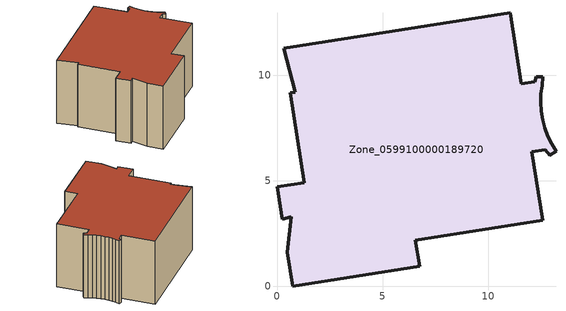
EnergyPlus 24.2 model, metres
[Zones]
Zone_0599100000189720
 floor ground (C_G): 11.57,9.6 12.22,9.7 12.29,9.94 12.59,9.93 12.56,9.51 12.51,9.12 12.5,8.71 12.52,8.3 12.59,7.9 12.69,7.5 12.83,7.12 13.01,6.75 13.22,6.4 12.93,6.21 12.72,6.47 12.08,6.37 12.58,3.13 6.55,2.19 6.77,0.94 0.74,0 0.49,1.6 0.68,3.29 0.24,3.18 0,4.71 1.28,4.91 0.62,9.16 0.86,9.19 0.32,11.29 11.05,12.96 z0
 wall outside (C_F): 0.74,0 6.77,0.94 6.55,2.19 12.58,3.13 12.08,6.37 12.72,6.47 12.93,6.21 13.22,6.4 13.01,6.75 12.83,7.12 12.69,7.5 12.59,7.9 12.52,8.3 12.5,8.71 12.51,9.12 12.56,9.51 12.59,9.93 12.29,9.94 12.22,9.7 11.57,9.6 11.05,12.96 0.32,11.29 0.86,9.19 0.62,9.16 1.28,4.91 0,4.71 0.24,3.18 0.68,3.29 0.49,1.6 0.74,0 z0:6.92
 roof outside (C_R): 11.57,9.6 11.05,12.96 0.32,11.29 0.86,9.19 0.62,9.16 1.28,4.91 0,4.71 0.24,3.18 0.68,3.29 0.49,1.6 0.74,0 6.77,0.94 6.55,2.19 12.58,3.13 12.08,6.37 12.72,6.47 12.93,6.21 13.22,6.4 13.01,6.75 12.83,7.12 12.69,7.5 12.59,7.9 12.52,8.3 12.5,8.71 12.51,9.12 12.56,9.51 12.59,9.93 12.29,9.94 12.22,9.7 z6.92
[BUILDING]
Pand.0599100000189720: North Axis=0; Terrain=City; Loads Convergence Tolerance Value=0.04; Temperature Convergence Tolerance Value=0.4; Solar Distribution=FullExterior; Maximum Number of Warmup Days=25; Minimum Number of Warmup Days=1
[Site:Location]
Rotterdam.The.Hague.AP_ZH_NLD Design_Conditions: Latitude=51.96; Longitude=4.45; Time Zone=1; Elevation=-4.5
[SITE:GROUNDTEMPERATURE:BUILDINGSURFACE]
18, 18, 18, 18, 18, 18, 18, 18, 18, 18, 18, 18
[MATERIAL] Thermal Absorptance=0.9; Solar Absorptance=0.7; Visible Absorptance=0.7
Name | Roughness | Thickness | Conductivity | Density | Specific Heat
G.D.1992-2005 | MediumSmooth | 0.15 | 0.06 | 540 | 1210
F.D.1992-2005 | Rough | 0.3 | 0.12 | 1920 | 840
R.D.1992-2005 | MediumRough | 0.2 | 0.08 | 1500 | 1000
[CONSTRUCTION]
C_G: G.D.1992-2005
C_F: F.D.1992-2005
C_R: R.D.1992-2005
[ZONE]
Zone_0599100000189720: Type=1; Multiplier=1; Ceiling Height=Autocalculate; Volume=Autocalculate; Floor Area=autocalculate; Part of Total Floor Area=Yes
[ZONEINFILTRATION:DESIGNFLOWRATE]
Infil_Zone_0599100000189720: Zone or ZoneList or Space or SpaceList=Zone_0599100000189720; Schedule=AlwaysOn; Design Flow Rate Calculation Method=Flow/Area; Flow Rate per Floor Area=0.0021; Constant Term Coefficient=1; Temperature Term Coefficient=0; Velocity Term Coefficient=0; Velocity Squared Term Coefficient=0
[HVACTEMPLATE:ZONE:IDEALLOADSAIRSYSTEM]
Zone_0599100000189720: Maximum Heating Supply Air Temperature=50; Minimum Cooling Supply Air Temperature=13; Maximum Heating Supply Air Humidity Ratio=0.0156; Minimum Cooling Supply Air Humidity Ratio=0.0077; Heating Limit=NoLimit; Cooling Limit=NoLimit; Dehumidification Control Type=ConstantSensibleHeatRatio; Cooling Sensible Heat Ratio=0.7; Dehumidification Setpoint=60; Humidification Control Type=None; Humidification Setpoint=30; Outdoor Air Method=None; Outdoor Air Flow Rate per Person=0.00944; Outdoor Air Flow Rate per Zone Floor Area=0; Outdoor Air Flow Rate per Zone=0; Demand Controlled Ventilation Type=None; Outdoor Air Economizer Type=NoEconomizer; Heat Recovery Type=None; Sensible Heat Recovery Effectiveness=0.7; Latent Heat Recovery Effectiveness=0.65
[ZONECONTROL:THERMOSTAT]
ThermostatControl_Zone_0599100000189720: Zone or ZoneList=Zone_0599100000189720; Control Type Schedule=DualSetpointControlType; Control 1=Thermostat_Zone_0599100000189720; Temperature Difference Between Cutout And Setpoint=0
[THERMOSTATSETPOINT:DUALSETPOINT]
Thermostat_Zone_0599100000189720: Heating Setpoint Temperature Schedule=HeatingSetpoint_Zone_0599100000189720; Cooling Setpoint Temperature Schedule=CoolingSetpoint_Zone_0599100000189720
[SCHEDULE:COMPACT]
HeatingSetpoint_Zone_0599100000189720: Through: 12/31, For: AllDays, Until: 24:00, 21
CoolingSetpoint_Zone_0599100000189720: Through: 12/31, For: AllDays, Until: 24:00, 24
DualSetpointControlType: Through: 12/31, For: AllDays, Until: 24:00, 4
AlwaysOn: Through: 12/31, For: AllDays, Until: 24:00, 1
